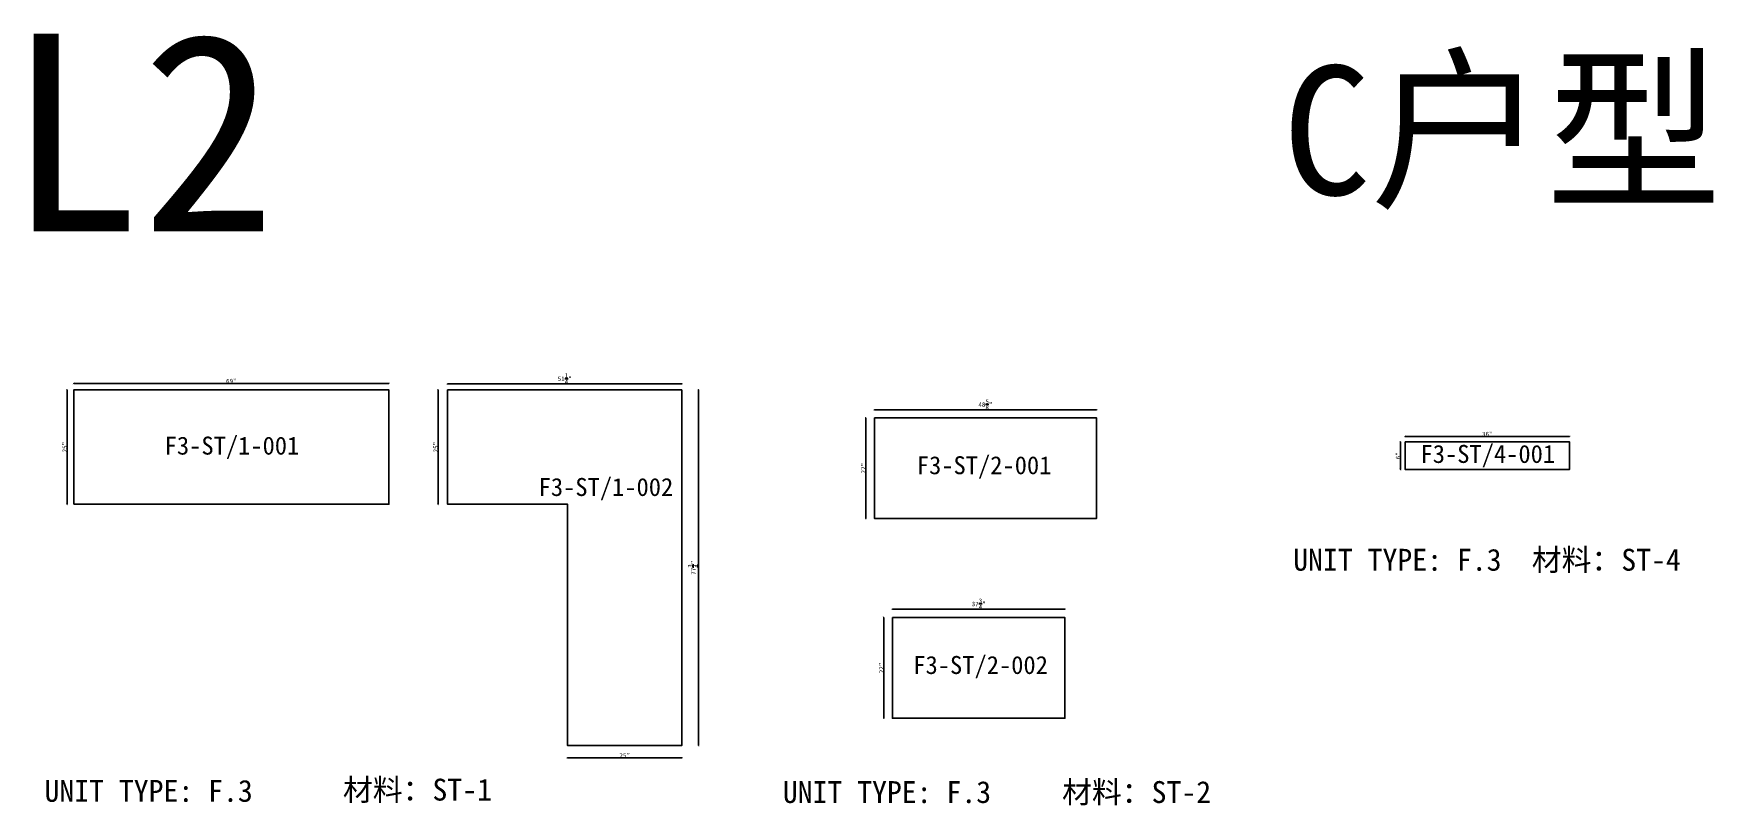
# Model space of a CAD drawing. Header units: millimetres. Extents: x -46962 to 137822, y -48342 to 2116.
# Drawn here: x -20860 to -11522, y -2170 to 2116 of the extents above; entities that cross this region are included whole.
import ezdxf
from ezdxf.enums import TextEntityAlignment as Align

# ---------------------------------------------------------------- set-up
doc = ezdxf.new("R2010")
doc.units = ezdxf.units.MM
doc.layers.add('COUNTERTOP_NUMBER', color=3, linetype='Continuous')
doc.layers.add('COUNTERTOPS', color=7, linetype='Continuous')
doc.styles.add('样式 1', font='')
doc.styles.get('样式 1').set_extended_font_data('NSimSun')
doc.dimstyles.new('副本 ISO-25', dxfattribs={"dimtxt": 25, "dimasz": 10, "dimexe": 1.5, "dimexo": 0.5, "dimtad": 1, "dimlfac": 0.03937, "dimlunit": 5, "dimtxsty": '样式 1', "dimblk": 'ARCHTICK', "dimcen": 2.5, "dimclrd": 256, "dimclrt": 1, "dimazin": 3, "dimtfac": 1, "dimtmove": 0, "dimatfit": 3, "dimfxlon": 1})

# ---------------------------------------------------------------- blocks, each defined once
blk = doc.blocks.new('_ArchTick')
at = {"color": 0, "linetype": 'ByBlock', "const_width": 0.15}
blk.add_lwpolyline([(-0.5, -0.5), (0.5, 0.5)], dxfattribs=at)
blk = doc.blocks.new('*D402')
at = {"color": 0, "lineweight": -2, "transparency": 16777216}
for p, q in [((-20673, 137.4), (-20675.5, 137.4)), ((-20673, -497.6), (-20675.5, -497.6))]:
    blk.add_line(p, q, dxfattribs=at)
at = {"lineweight": -2, "transparency": 16777216}
blk.add_line((-20674, -497.6), (-20674, 137.4), dxfattribs=at)
at = {"layer": 'Defpoints', "color": 0, "transparency": 16777216}
for p in [(-20674, 137.4), (-20637, 137.4), (-20637, -497.6)]:
    blk.add_point(p, dxfattribs=at)
at = {"lineweight": -2, "transparency": 16777216, "xscale": 10, "yscale": 10, "zscale": 10}
for p, rotation in [((-20674, 137.4), 90), ((-20674, -497.6), 270)]:
    blk.add_blockref('_ArchTick', p, dxfattribs=dict(at, rotation=rotation))
at = {"color": 1, "transparency": 16777216, "insert": (-20687.1, -180.1), "char_height": 25, "attachment_point": 5, "rotation": 90, "style": '样式 1'}
blk.add_mtext('\\A1;25"', dxfattribs=at)
blk = doc.blocks.new('*D403')
at = {"color": 0, "lineweight": -2, "transparency": 16777216}
for p, q in [((-20637, 172.7), (-20637, 175.2)), ((-18884.4, 172.7), (-18884.4, 175.2))]:
    blk.add_line(p, q, dxfattribs=at)
at = {"lineweight": -2, "transparency": 16777216}
blk.add_line((-20637, 173.7), (-18884.4, 173.7), dxfattribs=at)
at = {"layer": 'Defpoints', "color": 0, "transparency": 16777216}
for p in [(-20637, 137.4), (-18884.4, 173.7), (-18884.4, 137.4)]:
    blk.add_point(p, dxfattribs=at)
at = {"lineweight": -2, "transparency": 16777216, "xscale": 10, "yscale": 10, "zscale": 10, "rotation": 180}
blk.add_blockref('_ArchTick', (-20637, 173.7), dxfattribs=at)
at = {"lineweight": -2, "transparency": 16777216, "xscale": 10, "yscale": 10, "zscale": 10}
blk.add_blockref('_ArchTick', (-18884.4, 173.7), dxfattribs=at)
at = {"color": 1, "transparency": 16777216, "insert": (-19760.7, 186.8), "char_height": 25, "attachment_point": 5, "style": '样式 1'}
blk.add_mtext('\\A1;69"', dxfattribs=at)
blk = doc.blocks.new('*D404')
at = {"color": 0, "lineweight": -2, "transparency": 16777216}
for p, q in [((-18558.1, 169.5), (-18558.1, 172)), ((-17256.4, 169.5), (-17256.4, 172))]:
    blk.add_line(p, q, dxfattribs=at)
at = {"lineweight": -2, "transparency": 16777216}
blk.add_line((-18558.1, 170.5), (-17256.4, 170.5), dxfattribs=at)
at = {"layer": 'Defpoints', "color": 0, "transparency": 16777216}
for p in [(-18558.1, 137.4), (-17256.4, 170.5), (-17256.4, 137.4)]:
    blk.add_point(p, dxfattribs=at)
at = {"lineweight": -2, "transparency": 16777216, "xscale": 10, "yscale": 10, "zscale": 10, "rotation": 180}
blk.add_blockref('_ArchTick', (-18558.1, 170.5), dxfattribs=at)
at = {"lineweight": -2, "transparency": 16777216, "xscale": 10, "yscale": 10, "zscale": 10}
blk.add_blockref('_ArchTick', (-17256.4, 170.5), dxfattribs=at)
at = {"color": 1, "transparency": 16777216, "insert": (-17907.3, 199.5), "char_height": 25, "attachment_point": 5, "style": '样式 1'}
blk.add_mtext('\\A1;51{\\H1x;\\S1/4;}"', dxfattribs=at)
blk = doc.blocks.new('*D405')
at = {"color": 0, "lineweight": -2, "transparency": 16777216}
for p, q in [((-18610.6, 137.4), (-18613.1, 137.4)), ((-18610.6, -497.6), (-18613.1, -497.6))]:
    blk.add_line(p, q, dxfattribs=at)
at = {"lineweight": -2, "transparency": 16777216}
blk.add_line((-18611.6, -497.6), (-18611.6, 137.4), dxfattribs=at)
at = {"layer": 'Defpoints', "color": 0, "transparency": 16777216}
for p in [(-18611.6, 137.4), (-18558.1, 137.4), (-18558.1, -497.6)]:
    blk.add_point(p, dxfattribs=at)
at = {"lineweight": -2, "transparency": 16777216, "xscale": 10, "yscale": 10, "zscale": 10}
for p, rotation in [((-18611.6, 137.4), 90), ((-18611.6, -497.6), 270)]:
    blk.add_blockref('_ArchTick', p, dxfattribs=dict(at, rotation=rotation))
at = {"color": 1, "transparency": 16777216, "insert": (-18624.7, -180.1), "char_height": 25, "attachment_point": 5, "rotation": 90, "style": '样式 1'}
blk.add_mtext('\\A1;25"', dxfattribs=at)
blk = doc.blocks.new('*D406')
at = {"color": 0, "lineweight": -2, "transparency": 16777216}
for p, q in [((-17891.4, -1904.9), (-17891.4, -1907.4)), ((-17256.4, -1904.9), (-17256.4, -1907.4))]:
    blk.add_line(p, q, dxfattribs=at)
at = {"lineweight": -2, "transparency": 16777216}
blk.add_line((-17256.4, -1905.9), (-17891.4, -1905.9), dxfattribs=at)
at = {"layer": 'Defpoints', "color": 0, "transparency": 16777216}
for p in [(-17891.4, -1837.5), (-17256.4, -1837.5), (-17891.4, -1905.9)]:
    blk.add_point(p, dxfattribs=at)
at = {"lineweight": -2, "transparency": 16777216, "xscale": 10, "yscale": 10, "zscale": 10, "rotation": 180}
blk.add_blockref('_ArchTick', (-17891.4, -1905.9), dxfattribs=at)
at = {"lineweight": -2, "transparency": 16777216, "xscale": 10, "yscale": 10, "zscale": 10}
blk.add_blockref('_ArchTick', (-17256.4, -1905.9), dxfattribs=at)
at = {"color": 1, "transparency": 16777216, "insert": (-17573.9, -1892.8), "char_height": 25, "attachment_point": 5, "style": '样式 1'}
blk.add_mtext('\\A1;25"', dxfattribs=at)
blk = doc.blocks.new('*D407')
at = {"color": 0, "lineweight": -2, "transparency": 16777216}
for p, q in [((-17164.2, 137.4), (-17161.7, 137.4)), ((-17164.2, -1837.5), (-17161.7, -1837.5))]:
    blk.add_line(p, q, dxfattribs=at)
at = {"lineweight": -2, "transparency": 16777216}
blk.add_line((-17163.2, -1837.5), (-17163.2, 137.4), dxfattribs=at)
at = {"layer": 'Defpoints', "color": 0, "transparency": 16777216}
for p in [(-17256.4, 137.4), (-17163.2, 137.4), (-17256.4, -1837.5)]:
    blk.add_point(p, dxfattribs=at)
at = {"lineweight": -2, "transparency": 16777216, "xscale": 10, "yscale": 10, "zscale": 10}
for p, rotation in [((-17163.2, 137.4), 90), ((-17163.2, -1837.5), 270)]:
    blk.add_blockref('_ArchTick', p, dxfattribs=dict(at, rotation=rotation))
at = {"color": 1, "transparency": 16777216, "insert": (-17192.3, -850.1), "char_height": 25, "attachment_point": 5, "rotation": 90, "style": '样式 1'}
blk.add_mtext('\\A1;77{\\H1x;\\S3/4;}"', dxfattribs=at)
blk = doc.blocks.new('*D408')
at = {"color": 0, "lineweight": -2, "transparency": 16777216}
for p, q in [((-16185.9, 25.8), (-16185.9, 28.3)), ((-14950.8, 25.8), (-14950.8, 28.3))]:
    blk.add_line(p, q, dxfattribs=at)
at = {"lineweight": -2, "transparency": 16777216}
blk.add_line((-16185.9, 26.8), (-14950.8, 26.8), dxfattribs=at)
at = {"layer": 'Defpoints', "color": 0, "transparency": 16777216}
for p in [(-14950.8, 26.8), (-16185.9, -17.7), (-14950.8, -17.7)]:
    blk.add_point(p, dxfattribs=at)
at = {"lineweight": -2, "transparency": 16777216, "xscale": 10, "yscale": 10, "zscale": 10, "rotation": 180}
blk.add_blockref('_ArchTick', (-16185.9, 26.8), dxfattribs=at)
at = {"lineweight": -2, "transparency": 16777216, "xscale": 10, "yscale": 10, "zscale": 10}
blk.add_blockref('_ArchTick', (-14950.8, 26.8), dxfattribs=at)
at = {"color": 1, "transparency": 16777216, "insert": (-15568.3, 55.9), "char_height": 25, "attachment_point": 5, "style": '样式 1'}
blk.add_mtext('\\A1;48{\\H1x;\\S5/8;}"', dxfattribs=at)
blk = doc.blocks.new('*D409')
at = {"color": 0, "lineweight": -2, "transparency": 16777216}
for p, q in [((-16232.6, -17.7), (-16235.1, -17.7)), ((-16232.6, -576.5), (-16235.1, -576.5))]:
    blk.add_line(p, q, dxfattribs=at)
at = {"lineweight": -2, "transparency": 16777216}
blk.add_line((-16233.6, -576.5), (-16233.6, -17.7), dxfattribs=at)
at = {"layer": 'Defpoints', "color": 0, "transparency": 16777216}
for p in [(-16233.6, -17.7), (-16185.9, -17.7), (-16185.9, -576.5)]:
    blk.add_point(p, dxfattribs=at)
at = {"lineweight": -2, "transparency": 16777216, "xscale": 10, "yscale": 10, "zscale": 10}
for p, rotation in [((-16233.6, -17.7), 90), ((-16233.6, -576.5), 270)]:
    blk.add_blockref('_ArchTick', p, dxfattribs=dict(at, rotation=rotation))
at = {"color": 1, "transparency": 16777216, "insert": (-16246.8, -297.1), "char_height": 25, "attachment_point": 5, "rotation": 90, "style": '样式 1'}
blk.add_mtext('\\A1;22"', dxfattribs=at)
blk = doc.blocks.new('*D410')
at = {"color": 0, "lineweight": -2, "transparency": 16777216}
for p, q in [((-16085.3, -1081.4), (-16085.3, -1078.9)), ((-15126.5, -1081.4), (-15126.5, -1078.9))]:
    blk.add_line(p, q, dxfattribs=at)
at = {"lineweight": -2, "transparency": 16777216}
blk.add_line((-16085.3, -1080.4), (-15126.5, -1080.4), dxfattribs=at)
at = {"layer": 'Defpoints', "color": 0, "transparency": 16777216}
for p in [(-15126.5, -1080.4), (-16085.3, -1127.3), (-15126.5, -1127.3)]:
    blk.add_point(p, dxfattribs=at)
at = {"lineweight": -2, "transparency": 16777216, "xscale": 10, "yscale": 10, "zscale": 10, "rotation": 180}
blk.add_blockref('_ArchTick', (-16085.3, -1080.4), dxfattribs=at)
at = {"lineweight": -2, "transparency": 16777216, "xscale": 10, "yscale": 10, "zscale": 10}
blk.add_blockref('_ArchTick', (-15126.5, -1080.4), dxfattribs=at)
at = {"color": 1, "transparency": 16777216, "insert": (-15605.9, -1051.3), "char_height": 25, "attachment_point": 5, "style": '样式 1'}
blk.add_mtext('\\A1;37{\\H1x;\\S3/4;}"', dxfattribs=at)
blk = doc.blocks.new('*D411')
at = {"color": 0, "lineweight": -2, "transparency": 16777216}
for p, q in [((-16132.4, -1127.3), (-16134.9, -1127.3)), ((-16132.4, -1686.1), (-16134.9, -1686.1))]:
    blk.add_line(p, q, dxfattribs=at)
at = {"lineweight": -2, "transparency": 16777216}
blk.add_line((-16133.4, -1686.1), (-16133.4, -1127.3), dxfattribs=at)
at = {"layer": 'Defpoints', "color": 0, "transparency": 16777216}
for p in [(-16133.4, -1127.3), (-16085.3, -1127.3), (-16085.3, -1686.1)]:
    blk.add_point(p, dxfattribs=at)
at = {"lineweight": -2, "transparency": 16777216, "xscale": 10, "yscale": 10, "zscale": 10}
for p, rotation in [((-16133.4, -1127.3), 90), ((-16133.4, -1686.1), 270)]:
    blk.add_blockref('_ArchTick', p, dxfattribs=dict(at, rotation=rotation))
at = {"color": 1, "transparency": 16777216, "insert": (-16146.6, -1406.7), "char_height": 25, "attachment_point": 5, "rotation": 90, "style": '样式 1'}
blk.add_mtext('\\A1;22"', dxfattribs=at)
blk = doc.blocks.new('*D412')
at = {"color": 0, "lineweight": -2, "transparency": 16777216}
for p, q in [((-13235.7, -121.6), (-13235.7, -119.1)), ((-12321.3, -121.6), (-12321.3, -119.1))]:
    blk.add_line(p, q, dxfattribs=at)
at = {"lineweight": -2, "transparency": 16777216}
blk.add_line((-13235.7, -120.6), (-12321.3, -120.6), dxfattribs=at)
at = {"layer": 'Defpoints', "color": 0, "transparency": 16777216}
for p in [(-13235.7, -151.4), (-12321.3, -120.6), (-12321.3, -151.4)]:
    blk.add_point(p, dxfattribs=at)
at = {"lineweight": -2, "transparency": 16777216, "xscale": 10, "yscale": 10, "zscale": 10, "rotation": 180}
blk.add_blockref('_ArchTick', (-13235.7, -120.6), dxfattribs=at)
at = {"lineweight": -2, "transparency": 16777216, "xscale": 10, "yscale": 10, "zscale": 10}
blk.add_blockref('_ArchTick', (-12321.3, -120.6), dxfattribs=at)
at = {"color": 1, "transparency": 16777216, "insert": (-12778.5, -107.5), "char_height": 25, "attachment_point": 5, "style": '样式 1'}
blk.add_mtext('\\A1;36"', dxfattribs=at)
blk = doc.blocks.new('*D413')
at = {"color": 0, "lineweight": -2, "transparency": 16777216}
for p, q in [((-13260.5, -151.4), (-13263, -151.4)), ((-13260.5, -303.8), (-13263, -303.8))]:
    blk.add_line(p, q, dxfattribs=at)
at = {"lineweight": -2, "transparency": 16777216}
blk.add_line((-13261.5, -303.8), (-13261.5, -151.4), dxfattribs=at)
at = {"layer": 'Defpoints', "color": 0, "transparency": 16777216}
for p in [(-13261.5, -151.4), (-13235.7, -151.4), (-13235.7, -303.8)]:
    blk.add_point(p, dxfattribs=at)
at = {"lineweight": -2, "transparency": 16777216, "xscale": 10, "yscale": 10, "zscale": 10}
for p, rotation in [((-13261.5, -151.4), 90), ((-13261.5, -303.8), 270)]:
    blk.add_blockref('_ArchTick', p, dxfattribs=dict(at, rotation=rotation))
at = {"color": 1, "transparency": 16777216, "insert": (-13274.7, -227.6), "char_height": 25, "attachment_point": 5, "rotation": 90, "style": '样式 1'}
blk.add_mtext('\\A1;6"', dxfattribs=at)

msp = doc.modelspace()

# ---------------------------------------------------------------- linework, layer by layer
at = {"layer": 'COUNTERTOPS'}
for points in [[(-20637.032, -497.632), (-18884.432, -497.632), (-18884.432, 137.368), (-20637.032, 137.368)], [(-17256.387, 137.368), (-18558.137, 137.368), (-18558.137, -497.632), (-17891.387, -497.632), (-17891.387, -1837.482), (-17256.387, -1837.482)], [(-16185.862, -17.684), (-14950.787, -17.684), (-14950.787, -576.484), (-16185.862, -576.484)], [(-13235.708, -151.442), (-12321.308, -151.442), (-12321.308, -303.842), (-13235.708, -303.842)], [(-16085.317, -1127.269), (-15126.467, -1127.269), (-15126.467, -1686.069), (-16085.317, -1686.069)]]:
    msp.add_lwpolyline(points, close=True, dxfattribs=at)

# ---------------------------------------------------------------- texts
at = {"style": '样式 1'}
for s, height, p in [('L2', 1098.6712, (-21007.78, 1017.654)), ('C户型', 716.2262, (-13915.754, 1221.173)), ('UNIT TYPE: F.3', 121.5865, (-13857.399, -866.599)), ('材料：ST-4', 121.5865, (-12531.118, -866.599)), ('UNIT TYPE: F.3', 121.5865, (-20799.325, -2149.99)), ('材料：ST-1', 121.5865, (-19140.039, -2143.334)), ('UNIT TYPE: F.3', 121.5865, (-16694.915, -2156.767)), ('材料：ST-2', 121.5865, (-15142.19, -2156.767))]:
    msp.add_text(s, height=height, dxfattribs=at).set_placement(p)
at = {"layer": 'COUNTERTOP_NUMBER', "color": 3, "style": '样式 1'}
for s, p in [('F3-ST/1-001', (-19756.944, -171.801)), ('F3-ST/4-001', (-12775.621, -218.011)), ('F3-ST/2-001', (-15575.774, -280.653)), ('F3-ST/1-002', (-17678.049, -401.651)), ('F3-ST/2-002', (-15595.23, -1390.238))]:
    msp.add_text(s, height=100, dxfattribs=at).set_placement(p, align=Align.MIDDLE_CENTER)

# ---------------------------------------------------------------- dimensions: what is measured, and where the dimension line sits
for base, p1, p2, picture, middle in [((-18884.432, 173.698), (-20637.032, 137.368), (-18884.432, 137.368), '*D403', (-19760.732, 186.823)), ((-17256.387, 170.5), (-18558.137, 137.368), (-17256.387, 137.368), '*D404', (-17907.262, 199.524)), ((-14950.787, 26.844), (-16185.862, -17.684), (-14950.787, -17.684), '*D408', (-15568.324, 55.938)), ((-12321.308, -120.606), (-13235.708, -151.442), (-12321.308, -151.442), '*D412', (-12778.508, -107.481)), ((-15126.467, -1080.412), (-16085.317, -1127.269), (-15126.467, -1127.269), '*D410', (-15605.892, -1051.319)), ((-17891.387, -1905.898), (-17256.387, -1837.482), (-17891.387, -1837.482), '*D406', (-17573.887, -1892.773))]:
    dim = msp.add_linear_dim(base=base, p1=p1, p2=p2, dimstyle='副本 ISO-25')
    dim.commit()
    dim.dimension.update_dxf_attribs({"geometry": picture, "text_midpoint": middle})
for base, p1, p2, picture, middle in [((-20673.971, 137.368), (-20637.032, -497.632), (-20637.032, 137.368), '*D402', (-20687.096, -180.132)), ((-18611.582, 137.368), (-18558.137, -497.632), (-18558.137, 137.368), '*D405', (-18624.707, -180.132)), ((-17163.164, 137.368), (-17256.387, -1837.482), (-17256.387, 137.368), '*D407', (-17192.258, -850.057)), ((-16233.625, -17.684), (-16185.862, -576.484), (-16185.862, -17.684), '*D409', (-16246.75, -297.084)), ((-13261.543, -151.442), (-13235.708, -303.842), (-13235.708, -151.442), '*D413', (-13274.668, -227.642)), ((-16133.426, -1127.269), (-16085.317, -1686.069), (-16085.317, -1127.269), '*D411', (-16146.551, -1406.669))]:
    dim = msp.add_linear_dim(base=base, p1=p1, p2=p2, angle=90, dimstyle='副本 ISO-25')
    dim.commit()
    dim.dimension.update_dxf_attribs({"geometry": picture, "text_midpoint": middle})

doc.saveas('drawing.dxf')
